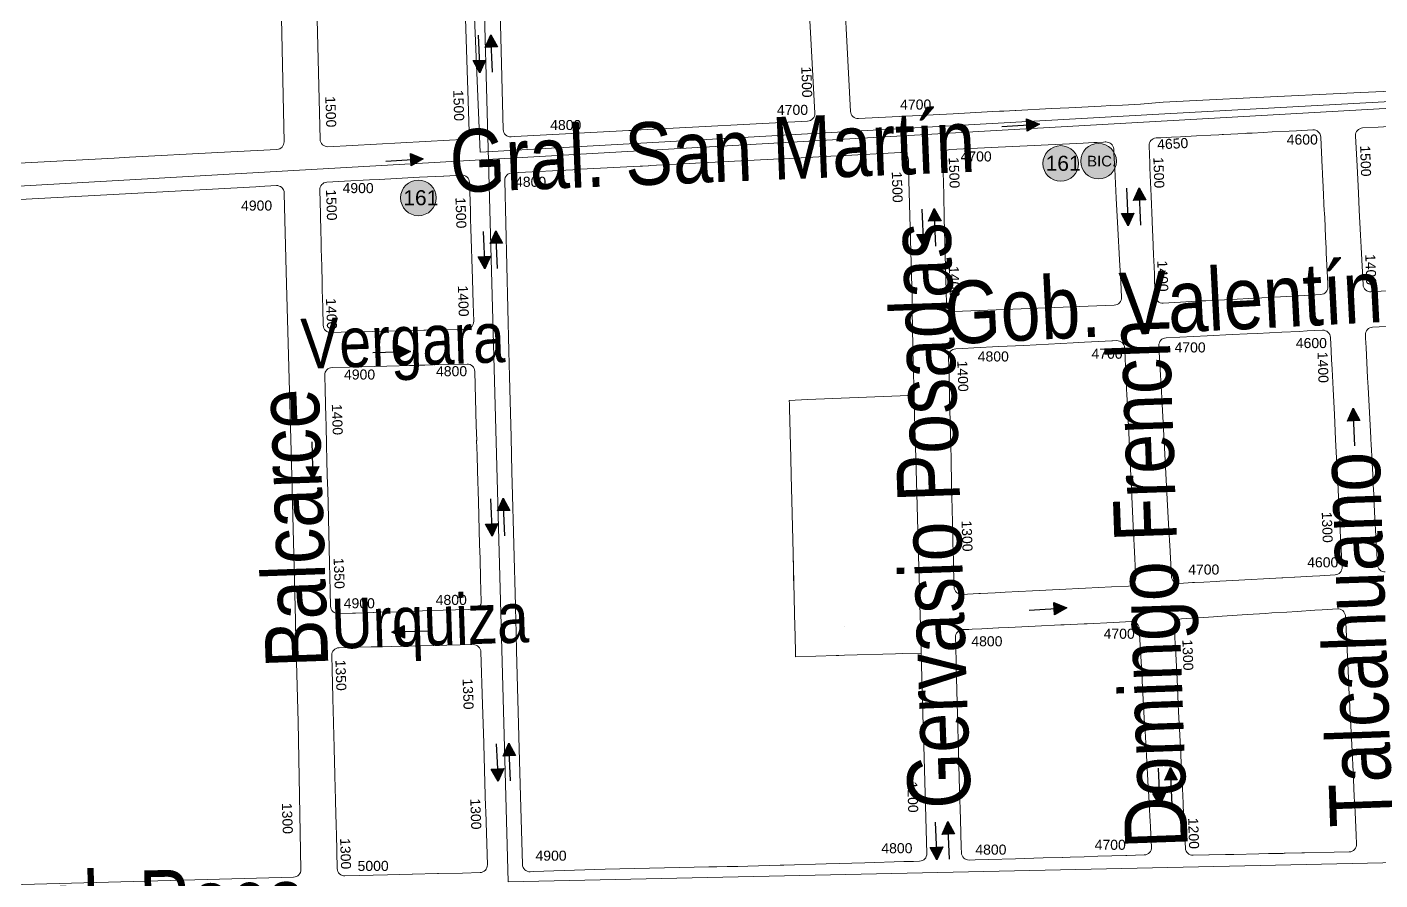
# Model space of a CAD drawing. Header units: millimetres. Extents: x 11558 to 23675, y 49449 to 61482.
# Drawn here: x 15294 to 15835, y 54657 to 54997 of the extents above; entities that cross this region are included whole.
import ezdxf

# ---------------------------------------------------------------- set-up
doc = ezdxf.new("R2010")
doc.units = ezdxf.units.MM
for name, color, linetype in [('0. plano base - nombres calles', 22, 'Continuous'), ('0. Plano Base - PLANO', 254, 'Continuous'), ('0. Plano base - sentido calles', 253, 'Continuous'), ('7. puesta en valor CC la lucila', 212, 'Continuous'), ('numeración', 7, 'Continuous')]:
    doc.layers.add(name, color=color, linetype=linetype)
doc.layers.add('linea 161 vuelta', color=7, linetype='Continuous', true_color=0x9d070c)
doc.layers.add('Linea Bicentenario Original', color=7, linetype='Continuous', true_color=0x0000cc, transparency=0.5)
doc.layers.get('7. puesta en valor CC la lucila').off()
doc.styles.get("Standard").update_dxf_attribs({"font": 'arial.ttf'})

# ---------------------------------------------------------------- blocks, each defined once
blk = doc.blocks.new('MANZANAS')
at = {"layer": '0. Plano Base - PLANO', "color": 0, "linetype": 'Continuous', "lineweight": 5}
for points in [[(5635874.97, 6177235.86), (5635859.33, 6177226.75), (5635820.9, 6177204.38), (5635807.03, 6177196.3), (5635790.98, 6177186.95), (5635783.27, 6177182.03), (5635777.09, 6177178.41), (5635773.05, 6177176.04), (5635769.77, 6177174.12), (5635758.57, 6177167.56), (5635752.56, 6177164.04), (5635740.23, 6177156.81), (5635739.99, 6177156.68), (5635736.06, 6177154.37), (5635734.64, 6177153.54), (5635732.33, 6177152.19), (5635718.6, 6177144.14), (5635714.02, 6177141.46), (5635702.29, 6177134.58), (5635685.89, 6177124.98, -0.413486), (5635681.79, 6177126.04), (5635667.51, 6177150.27), (5635661.05, 6177161.23)], [(5635904.94, 6177161.16), (5635899.56, 6177158, -0.414689), (5635895.45, 6177159.07), (5635887.88, 6177171.99), (5635885.42, 6177176.18), (5635880.4, 6177184.75), (5635878.59, 6177187.84), (5635875.45, 6177193.2), (5635871.52, 6177199.91), (5635865.36, 6177210.42, -0.412099), (5635866.42, 6177214.51), (5635871.77, 6177217.7), (5635877.13, 6177220.9)], [(5635956.17, 6177061.4, -0.412785), (5635952.08, 6177062.47), (5635948.65, 6177068.3), (5635941.44, 6177080.58), (5635936.48, 6177089.02), (5635936.27, 6177089.38), (5635935.1, 6177091.37), (5635932.57, 6177095.68), (5635931.58, 6177097.37), (5635931.48, 6177097.54), (5635931.24, 6177097.95), (5635927.74, 6177103.9), (5635926.67, 6177105.72), (5635926.37, 6177106.24), (5635921.28, 6177114.91), (5635916.12, 6177123.68), (5635914.2, 6177126.96), (5635908.06, 6177137.4), (5635906.2, 6177140.57), (5635905.56, 6177141.67, -0.417001), (5635906.65, 6177145.79), (5635908.88, 6177147.07), (5635912.17, 6177148.96)], [(5635757.09, 6176932.89), (5635758.39, 6176930.53), (5635758.7, 6176929.98), (5635761.95, 6176924.08), (5635762.71, 6176922.69), (5635776.86, 6176930.57), (5635777.85, 6176931.13), (5635779.76, 6176932.19), (5635797.64, 6176942.15), (5635799.93, 6176943.43), (5635806.6, 6176947.15), (5635820.7, 6176921.77), (5635823.19, 6176917.28), (5635824.63, 6176914.7), (5635845.47, 6176877.17, -0.413942), (5635844.31, 6176873.09), (5635842.23, 6176871.93), (5635838.83, 6176870.04), (5635825.18, 6176862.45), (5635811.67, 6176854.92), (5635796.89, 6176846.69), (5635795.58, 6176845.97), (5635784.31, 6176839.69), (5635780.83, 6176837.76), (5635777.1, 6176835.72), (5635773.44, 6176833.72), (5635770.71, 6176832.24), (5635734.3, 6176812.37), (5635709.4, 6176798.29), (5635708.2, 6176797.62, -0.416628), (5635704.1, 6176798.77), (5635690.88, 6176822.62), (5635681.73, 6176839.12), (5635662.63, 6176873.57), (5635656.46, 6176884.7), (5635655.89, 6176885.72), (5635655.33, 6176886.73), (5635654.74, 6176887.8), (5635654, 6176889.14), (5635630.22, 6176932.02), (5635628.14, 6176935.79), (5635621.41, 6176948.01), (5635612.08, 6176964.96), (5635609.67, 6176969.32), (5635604.8, 6176978.16), (5635571.92, 6177037.85, -0.406096), (5635573.03, 6177041.88), (5635596.37, 6177055.59), (5635596.76, 6177055.82), (5635617.31, 6177067.9), (5635618.05, 6177068.34), (5635618.15, 6177068.4), (5635620.07, 6177069.52), (5635620.12, 6177069.55), (5635620.72, 6177069.91), (5635663.32, 6177094.94), (5635666.62, 6177096.88), (5635683.09, 6177106.56), (5635686.06, 6177108.31), (5635707.12, 6177120.68, -0.421788), (5635711.26, 6177119.55), (5635712.9, 6177116.58), (5635738.12, 6177070.99), (5635738.61, 6177070.1), (5635739.64, 6177068.24), (5635740.42, 6177066.78), (5635747.15, 6177054.32), (5635748.6, 6177051.63), (5635749.49, 6177049.96), (5635749.65, 6177049.69), (5635754.82, 6177040.36), (5635756.57, 6177037.22), (5635751.73, 6177034.44), (5635719.56, 6177015.97), (5635713.29, 6177012.37), (5635713.94, 6177011.19), (5635714.88, 6177009.49), (5635724.38, 6176992.27), (5635727.78, 6176986.12), (5635732.58, 6176977.4), (5635742.76, 6176958.9), (5635757.09, 6176932.89)], [(5635392.66, 6176935.47), (5635484.76, 6176989.8), (5635485.97, 6176990.51), (5635491.86, 6176993.98, -0.422622), (5635496.01, 6176992.85), (5635496.14, 6176992.61), (5635501.22, 6176983.41), (5635513.62, 6176960.94), (5635522.75, 6176944.49), (5635548.39, 6176898.29), (5635578.63, 6176843.58), (5635579.53, 6176841.95), (5635584.6, 6176832.78), (5635586.8, 6176828.79), (5635598.32, 6176807.94), (5635626.44, 6176756.19, -0.411177), (5635625.27, 6176752.14), (5635504.32, 6176685.12)]]:
    blk.add_lwpolyline(points, format="xyb", dxfattribs=at)
for points in [[(5635668.39, 6177114.71), (5635610.97, 6177080.9), (5635608.4, 6177079.38), (5635606.69, 6177078.38), (5635567.46, 6177055.28), (5635566.14, 6177054.5, -0.422278), (5635561.99, 6177055.63), (5635485.79, 6177193.55, -0.409073), (5635486.92, 6177197.6), (5635510.08, 6177210.94), (5635585.79, 6177254.52), (5635585.91, 6177254.59, -0.409255), (5635589.98, 6177253.53), (5635590.01, 6177253.49), (5635613.73, 6177213.3), (5635619.72, 6177203.13), (5635655.55, 6177142.39), (5635669.45, 6177118.82, -0.414425)], [(5635853.28, 6177203.59), (5635859.37, 6177193.12), (5635860.47, 6177191.22), (5635860.88, 6177190.52), (5635863.21, 6177186.51), (5635863.27, 6177186.41), (5635868.22, 6177177.91), (5635868.38, 6177177.63), (5635871.15, 6177172.86), (5635871.71, 6177171.9), (5635873.12, 6177169.47), (5635873.47, 6177168.87), (5635875.52, 6177165.35), (5635876.58, 6177163.53), (5635879.02, 6177159.33), (5635882.74, 6177152.93), (5635883.17, 6177152.21), (5635883.36, 6177151.88, -0.412438), (5635882.28, 6177147.79), (5635876.7, 6177144.5), (5635868.33, 6177139.57), (5635859.81, 6177134.54), (5635859.52, 6177134.38), (5635851.37, 6177129.57), (5635851.24, 6177129.49), (5635842.6, 6177124.4), (5635841.3, 6177123.64), (5635833.96, 6177119.31), (5635827.96, 6177115.72, -0.420711), (5635823.81, 6177116.81), (5635822.59, 6177118.94), (5635822.53, 6177119.06), (5635820.35, 6177122.86), (5635819.55, 6177124.25), (5635819.52, 6177124.31), (5635818.04, 6177126.9), (5635815.67, 6177131.02), (5635813.9, 6177134.12), (5635813.66, 6177134.53), (5635809.13, 6177142.43), (5635808.9, 6177142.84), (5635804, 6177151.38), (5635803.9, 6177151.55), (5635801.27, 6177156.15), (5635798.36, 6177161.22), (5635797.45, 6177162.81), (5635793.98, 6177168.86, -0.41131), (5635795.07, 6177172.94), (5635796.69, 6177173.89), (5635800.35, 6177176.04), (5635803.51, 6177177.89), (5635808.94, 6177181.08), (5635813.94, 6177184.01), (5635816.68, 6177185.62), (5635817.86, 6177186.31), (5635818.26, 6177186.54), (5635825.76, 6177190.94), (5635826.33, 6177191.28), (5635828.26, 6177192.41), (5635832.04, 6177194.63), (5635835.06, 6177196.4), (5635841.02, 6177199.89), (5635843.48, 6177201.34), (5635849.16, 6177204.67, -0.415276)], [(5635471.79, 6177188.61), (5635550.29, 6177048.58), (5635550.32, 6177048.52, -0.408004), (5635549.23, 6177044.47), (5635549.17, 6177044.44), (5635544.88, 6177041.91), (5635503.01, 6177017.26, -0.422435), (5635498.86, 6177018.39), (5635421.44, 6177158.7), (5635421.4, 6177158.79, -0.404514), (5635422.49, 6177162.81), (5635422.57, 6177162.86), (5635467.64, 6177189.72, -0.421991)], [(5635796.11, 6177097.47), (5635755.45, 6177074.24, -0.418502), (5635751.33, 6177075.39), (5635748.76, 6177080.05), (5635744.15, 6177088.4), (5635739.35, 6177097.1), (5635734.75, 6177105.43), (5635730.15, 6177113.76), (5635725.77, 6177121.7), (5635722.95, 6177126.81, -0.407451), (5635724.06, 6177130.85), (5635740.78, 6177140.6), (5635745.79, 6177143.51), (5635762.94, 6177153.51), (5635770.07, 6177157.66), (5635773.85, 6177159.86), (5635773.98, 6177159.93), (5635774.97, 6177160.51), (5635777.11, 6177161.76), (5635777.68, 6177162.09), (5635777.95, 6177162.25, -0.41285), (5635782.05, 6177161.18), (5635782.88, 6177159.77), (5635786.02, 6177154.42), (5635792.01, 6177144.25), (5635798.18, 6177133.77), (5635804.5, 6177123.04), (5635808.99, 6177115.42), (5635812.11, 6177110.11, -0.41805), (5635811.02, 6177105.98), (5635798.98, 6177099.1)], [(5635258.56, 6177062.67, -0.404972), (5635259.66, 6177066.69), (5635405.37, 6177152.92, -0.424221), (5635409.53, 6177151.78), (5635486.54, 6177010.93, -0.404912), (5635485.43, 6177006.9), (5635465.05, 6176994.9), (5635434.62, 6176976.98), (5635429.26, 6176973.83), (5635402.94, 6176958.33), (5635341.7, 6176922.27), (5635339.79, 6176921.2, -0.416621), (5635335.7, 6176922.37)], [(5635835.38, 6177103.94), (5635849.54, 6177112.19), (5635858.22, 6177117.25), (5635863.41, 6177120.28), (5635866.91, 6177122.32), (5635875.36, 6177127.24), (5635881.54, 6177130.84), (5635884.11, 6177132.34), (5635889.49, 6177135.47, -0.413521), (5635893.58, 6177134.39), (5635893.86, 6177133.93), (5635894.75, 6177132.41), (5635898.06, 6177126.76), (5635900, 6177123.44), (5635904.05, 6177116.52), (5635909.14, 6177107.84), (5635914.21, 6177099.18), (5635919.27, 6177090.55), (5635921.26, 6177087.15), (5635924.36, 6177081.85), (5635925.84, 6177079.34), (5635926.1, 6177078.89), (5635929.31, 6177073.41), (5635934.08, 6177065.26), (5635938.86, 6177057.1), (5635939.99, 6177055.17, -0.413169), (5635938.93, 6177051.08), (5635933.64, 6177047.95), (5635931.15, 6177046.48), (5635925.12, 6177042.92), (5635924.94, 6177042.82), (5635920.96, 6177040.46), (5635920.75, 6177040.34), (5635920.57, 6177040.24), (5635916.45, 6177037.8), (5635907.86, 6177032.73), (5635905.8, 6177031.51), (5635899.29, 6177027.67), (5635897.94, 6177026.87), (5635893.77, 6177024.41), (5635890.48, 6177022.46), (5635889.83, 6177022.08), (5635885.27, 6177019.39, -0.414292), (5635881.16, 6177020.44), (5635876.16, 6177028.91), (5635876.06, 6177029.09), (5635870.48, 6177038.53), (5635865.48, 6177047.01), (5635860.28, 6177055.82), (5635855.09, 6177064.62), (5635850, 6177073.24), (5635844.97, 6177081.75), (5635843.63, 6177084.03), (5635838.02, 6177093.53), (5635834.31, 6177099.82, -0.415848)], [(5635816.04, 6176978.83), (5635810.22, 6176975.43, -0.421938), (5635806.08, 6176976.57), (5635804.67, 6176979.13), (5635802.02, 6176983.96), (5635800.83, 6176986.12), (5635800.76, 6176986.25), (5635799.33, 6176988.86), (5635797.53, 6176992.12), (5635796, 6176994.91), (5635791.18, 6177003.69), (5635791.13, 6177003.77), (5635786.31, 6177012.54), (5635781.62, 6177021.08), (5635778.78, 6177026.24), (5635776.74, 6177029.95), (5635771.91, 6177038.73), (5635769.87, 6177042.45), (5635765.73, 6177049.98), (5635761.72, 6177057.29, -0.406255), (5635762.83, 6177061.32), (5635765.23, 6177062.72), (5635769.12, 6177065), (5635777.73, 6177070.04), (5635783.45, 6177073.39), (5635786.3, 6177075.06), (5635794.87, 6177080.08), (5635803.39, 6177085.07), (5635807.28, 6177087.35), (5635812.08, 6177090.16), (5635816.69, 6177092.86), (5635816.93, 6177093), (5635818.4, 6177093.86, -0.414971), (5635822.51, 6177092.78), (5635824.26, 6177089.76), (5635824.43, 6177089.48), (5635825.04, 6177088.44), (5635825.87, 6177087), (5635826.97, 6177085.11), (5635827.31, 6177084.54), (5635828.05, 6177083.27), (5635832.07, 6177076.36), (5635832.9, 6177074.93), (5635833.22, 6177074.38), (5635836.03, 6177069.56), (5635836.13, 6177069.39), (5635838.16, 6177065.9), (5635848.24, 6177048.58), (5635849.55, 6177046.34), (5635858.3, 6177031.3), (5635864.9, 6177019.96), (5635866.35, 6177017.47), (5635868.86, 6177013.16, -0.413732), (5635867.78, 6177009.06), (5635861.95, 6177005.65), (5635852.94, 6177000.38), (5635843.82, 6176995.06), (5635834.66, 6176989.7), (5635825.11, 6176984.12), (5635821.75, 6176982.16), (5635816.63, 6176979.17)], [(5635945.77, 6176928.6), (5635940.21, 6176925.56, -0.40617), (5635936.18, 6176926.68), (5635933.89, 6176930.6), (5635927.65, 6176941.28), (5635927.13, 6176942.17), (5635924.15, 6176947.27), (5635922.85, 6176949.5), (5635922.39, 6176950.29), (5635919.27, 6176955.63), (5635917.14, 6176959.28), (5635912.08, 6176967.93), (5635911.91, 6176968.23), (5635909.96, 6176971.57), (5635907.22, 6176976.26), (5635907.14, 6176976.4), (5635903.75, 6176982.2), (5635902.1, 6176985.03), (5635895.75, 6176995.9), (5635893.8, 6176999.23), (5635891.54, 6177003.11, -0.409675), (5635892.57, 6177007.19), (5635897.72, 6177010.3), (5635900.15, 6177011.77), (5635903.52, 6177013.81), (5635906.56, 6177015.65), (5635915.12, 6177020.83), (5635921.35, 6177024.6), (5635923.59, 6177025.96), (5635928.67, 6177029.03), (5635932.19, 6177031.16), (5635938.23, 6177034.82), (5635940.81, 6177036.38), (5635946, 6177039.51, -0.418789), (5635950.14, 6177038.46), (5635961.13, 6177019.64), (5635964.46, 6177013.94), (5635966.12, 6177011.1), (5635966.69, 6177010.12), (5635968.9, 6177006.34), (5635971.1, 6177002.56), (5635973.59, 6176998.3), (5635976.14, 6176993.94), (5635977.39, 6176991.79), (5635981.61, 6176984.57), (5635983.07, 6176982.08), (5635986.61, 6176976), (5635988.52, 6176972.75), (5635989.72, 6176970.69), (5635994.39, 6176962.7), (5635996.13, 6176959.71, -0.422239), (5635994.98, 6176955.56), (5635989.62, 6176952.63), (5635979.24, 6176946.94), (5635978.33, 6176946.44), (5635972.46, 6176943.23), (5635972.15, 6176943.05), (5635971.82, 6176942.87), (5635966.66, 6176940.05), (5635963.29, 6176938.2), (5635954.51, 6176933.39), (5635951.57, 6176931.78), (5635945.87, 6176928.65)], [(5635585.66, 6176978.17), (5635576.74, 6176973.23), (5635576.22, 6176972.95), (5635574.31, 6176971.89), (5635573.17, 6176971.26), (5635571.37, 6176970.27), (5635570.76, 6176969.93), (5635564.81, 6176966.64), (5635561.88, 6176965.02), (5635552.78, 6176959.99), (5635545.48, 6176955.96), (5635538.26, 6176951.96, -0.414242), (5635534.19, 6176953.14), (5635530.89, 6176959.09), (5635528.84, 6176962.8), (5635527.56, 6176965.11), (5635525.98, 6176967.97), (5635522.69, 6176973.92), (5635521.14, 6176976.74), (5635519.38, 6176979.92), (5635519.31, 6176980.04), (5635517.67, 6176983.01), (5635516.27, 6176985.54), (5635512.73, 6176991.94), (5635508.03, 6177000.43, -0.406317), (5635509.14, 6177004.47), (5635515.22, 6177008.05), (5635523.85, 6177013.13), (5635527.14, 6177015.07), (5635541.15, 6177023.32), (5635549.43, 6177028.19), (5635549.54, 6177028.26), (5635555.61, 6177031.83, -0.420874), (5635559.75, 6177030.71), (5635565.29, 6177020.81), (5635566.98, 6177017.79), (5635567, 6177017.74), (5635568.68, 6177014.74), (5635568.72, 6177014.67), (5635578.59, 6176997), (5635583.42, 6176988.35), (5635586.83, 6176982.26, -0.415524)], [(5635863.84, 6176883.83), (5635861.68, 6176882.63, -0.414607), (5635857.59, 6176883.79), (5635856.58, 6176885.62), (5635851.08, 6176895.53), (5635845.37, 6176905.81), (5635835.76, 6176923.12), (5635830.84, 6176931.99), (5635826.14, 6176940.45), (5635821.17, 6176949.42), (5635819.77, 6176951.94), (5635818.74, 6176953.8), (5635817.49, 6176956.05), (5635815.84, 6176959.02, -0.408391), (5635816.96, 6176963.07), (5635819.05, 6176964.28), (5635820.26, 6176964.99), (5635823.6, 6176966.93), (5635829.34, 6176970.27), (5635829.53, 6176970.38), (5635832.81, 6176972.28), (5635842.04, 6176977.65), (5635842.09, 6176977.68), (5635850.95, 6176982.83), (5635852.13, 6176983.52), (5635859.05, 6176987.54), (5635860.02, 6176988.1), (5635869.1, 6176993.38), (5635875.35, 6176997.01, -0.411727), (5635879.44, 6176995.95), (5635888.35, 6176980.91), (5635890.04, 6176978.05), (5635895.08, 6176969.55), (5635900.18, 6176960.95), (5635900.32, 6176960.72), (5635902.8, 6176956.53), (5635910.4, 6176943.71), (5635910.54, 6176943.48), (5635912.52, 6176940.14), (5635916.07, 6176934.15), (5635917.84, 6176931.16), (5635918.46, 6176930.12), (5635920.01, 6176927.51), (5635923.96, 6176920.83, -0.422155), (5635922.84, 6176916.68), (5635916.71, 6176913.27), (5635916.44, 6176913.12), (5635906.59, 6176907.64), (5635901.8, 6176904.97), (5635896.97, 6176902.28), (5635894.4, 6176900.84), (5635894.25, 6176900.76), (5635887.55, 6176897.03), (5635877.88, 6176891.65), (5635868.41, 6176886.37)], [(5635596.42, 6176964.7), (5635607.02, 6176945.64), (5635609.8, 6176940.65), (5635609.81, 6176940.53), (5635612.65, 6176935.45), (5635615.75, 6176929.92), (5635621.7, 6176919.22), (5635629.98, 6176904.31), (5635632.74, 6176899.34), (5635636.67, 6176892.26), (5635641.05, 6176884.38, -0.412703), (5635639.9, 6176880.31), (5635637.85, 6176879.15), (5635633.51, 6176876.71), (5635624.84, 6176871.84), (5635624.68, 6176871.74), (5635616.49, 6176867.14), (5635616.01, 6176866.87), (5635613.23, 6176865.31), (5635607.41, 6176862.04), (5635605, 6176860.68), (5635604.88, 6176860.61), (5635598.67, 6176857.12), (5635597.6, 6176856.52), (5635592.64, 6176853.73, -0.416582), (5635588.54, 6176854.9), (5635585.64, 6176860.16), (5635580.21, 6176870.01), (5635568.68, 6176890.9), (5635566.23, 6176895.35), (5635563.3, 6176900.65), (5635560.31, 6176906.07), (5635557.55, 6176911.08), (5635553.5, 6176918.41), (5635552.12, 6176920.91), (5635546.79, 6176930.57), (5635543.96, 6176935.71, -0.414078), (5635545.13, 6176939.79), (5635551.24, 6176943.16), (5635560.01, 6176948.01), (5635568.57, 6176952.73), (5635572.15, 6176954.71), (5635574.92, 6176956.24), (5635575.7, 6176956.67), (5635577.58, 6176957.71), (5635580.39, 6176959.26), (5635585.95, 6176962.34), (5635592.35, 6176965.87, -0.413327)], [(5635639.2, 6176763.18), (5635632.53, 6176775.26), (5635631.01, 6176778.01), (5635630.84, 6176778.31), (5635626.15, 6176786.8), (5635625.89, 6176787.27), (5635621.29, 6176795.59), (5635621.05, 6176796.04), (5635616, 6176805.17), (5635615.83, 6176805.47), (5635611.18, 6176813.89), (5635610.94, 6176814.32), (5635606.34, 6176822.65), (5635606.22, 6176822.87), (5635600.76, 6176832.75), (5635598.01, 6176837.71, -0.414981), (5635599.2, 6176841.79), (5635605.29, 6176845.14), (5635605.42, 6176845.21), (5635610.48, 6176847.99), (5635613.98, 6176849.91), (5635614.34, 6176850.11), (5635617.46, 6176851.82), (5635622.61, 6176854.65), (5635623.15, 6176854.95), (5635646.17, 6176867.59, -0.41197), (5635650.23, 6176866.42), (5635660.49, 6176848.07), (5635668.01, 6176834.63), (5635668.22, 6176834.24), (5635678.24, 6176816.34), (5635678.55, 6176815.78), (5635683.11, 6176807.63), (5635683.49, 6176806.95), (5635691.74, 6176792.19, -0.415915), (5635690.57, 6176788.1), (5635684.36, 6176784.67), (5635675.96, 6176780.03), (5635675.66, 6176779.87), (5635666.96, 6176775.07), (5635666.81, 6176774.99), (5635658.18, 6176770.23), (5635643.28, 6176762.01, -0.413983)]]:
    blk.add_lwpolyline(points, format="xyb", close=True, dxfattribs=at)
for points in [[(5635749.9, 6176945.93), (5635742.76, 6176958.9), (5635732.58, 6176977.4), (5635727.78, 6176986.12), (5635724.38, 6176992.27), (5635714.88, 6177009.49), (5635713.94, 6177011.19), (5635713.29, 6177012.37), (5635719.56, 6177015.97), (5635751.73, 6177034.44), (5635756.57, 6177037.22), (5635757.94, 6177034.76), (5635762.86, 6177025.9), (5635768.7, 6177015.38), (5635775.65, 6177002.87), (5635792.38, 6176972.75)], [(5635792.38, 6176972.75), (5635793.58, 6176970.59), (5635799.83, 6176959.34), (5635800.69, 6176957.79), (5635801.01, 6176957.22), (5635801.75, 6176955.88)], [(5635801.75, 6176955.88), (5635803.92, 6176951.97), (5635806.6, 6176947.15), (5635799.93, 6176943.43), (5635797.64, 6176942.15), (5635779.76, 6176932.19), (5635777.85, 6176931.13), (5635776.86, 6176930.57), (5635762.71, 6176922.69), (5635761.95, 6176924.08), (5635758.7, 6176929.98), (5635758.39, 6176930.53), (5635757.09, 6176932.89)], [(5635774.42, 6176942.49), (5635774.42, 6176942.49)]]:
    blk.add_lwpolyline(points, dxfattribs=at)
blk = doc.blocks.new('161vuelta')
at = {"layer": 'linea 161 vuelta', "lineweight": 211, "true_color": 0xededed}
h = blk.add_hatch(color=7, dxfattribs=at)
h.dxf.hatch_style = 1
edge = h.paths.add_edge_path()
edge.add_arc((0, 0), 7.11, 0, 360)
at = {"layer": 'linea 161 vuelta', "lineweight": 9}
blk.add_circle((0, 0), 7.11, dxfattribs=at)
at = {"layer": 'linea 161 vuelta', "lineweight": 9, "insert": (-6.03, 3.07), "char_height": 6, "attachment_point": 1}
blk.add_mtext_dynamic_manual_height_columns('161', width=16.4579, gutter_width=12.5, heights=[0], dxfattribs=at)
blk = doc.blocks.new('bic. original vuelta')
at = {"layer": 'Linea Bicentenario Original', "lineweight": 211, "true_color": 0xededed, "transparency": 33554674}
h = blk.add_hatch(color=7, dxfattribs=at)
h.dxf.hatch_style = 1
edge = h.paths.add_edge_path()
edge.add_arc((0, 0), 7.11, 0, 360)
at = {"layer": 'Linea Bicentenario Original', "color": 14, "lineweight": 15, "true_color": 0x8c0d0d}
blk.add_circle((0, 0), 7.11, dxfattribs=at)
at = {"layer": 'Linea Bicentenario Original', "color": 14, "lineweight": 15, "true_color": 0x8c0d0d, "insert": (-4.55, 2.15), "char_height": 4.25, "attachment_point": 1}
blk.add_mtext_dynamic_manual_height_columns('BIC.', width=16.4579, gutter_width=12.5, heights=[0], dxfattribs=at)

msp = doc.modelspace()

# ---------------------------------------------------------------- hatches: boundary and pattern name
at = {"layer": '0. Plano base - sentido calles', "linetype": 'Continuous', "lineweight": 25, "ltscale": 2, "true_color": 0x1a1a1a}
h = msp.add_hatch(color=250, dxfattribs=at)
h.dxf.hatch_style = 1
h.paths.add_polyline_path([(15479.2, 54994), (15476.93, 54988.89), (15479.42, 54989)])
h.paths.add_polyline_path([(15479.2, 54994), (15479.42, 54989), (15481.92, 54989.12)])
h = msp.add_hatch(color=250, dxfattribs=at)
h.dxf.hatch_style = 1
h.paths.add_polyline_path([(15474.88, 54978.79), (15477.15, 54983.9), (15474.66, 54983.78)])
h.paths.add_polyline_path([(15474.88, 54978.79), (15474.66, 54983.78), (15472.16, 54983.67)])
h = msp.add_hatch(color=250, dxfattribs=at)
h.dxf.hatch_style = 1
h.paths.add_polyline_path([(15698.43, 54958.25), (15693.29, 54960.44), (15693.44, 54957.95)])
h.paths.add_polyline_path([(15698.43, 54958.25), (15693.44, 54957.95), (15693.59, 54955.45)])
h = msp.add_hatch(color=250, dxfattribs=at)
h.dxf.hatch_style = 1
h.paths.add_polyline_path([(15452.25, 54944.41), (15447.11, 54946.6), (15447.26, 54944.11)])
h.paths.add_polyline_path([(15452.25, 54944.41), (15447.26, 54944.11), (15447.41, 54941.61)])
h = msp.add_hatch(color=250, dxfattribs=at)
h.dxf.hatch_style = 1
h.paths.add_polyline_path([(15738.24, 54932.91), (15735.97, 54927.8), (15738.47, 54927.92)])
h.paths.add_polyline_path([(15738.24, 54932.91), (15738.47, 54927.92), (15740.97, 54928.03)])
h = msp.add_hatch(color=250, dxfattribs=at)
h.dxf.hatch_style = 1
h.paths.add_polyline_path([(15656.42, 54924.6), (15654.15, 54919.49), (15656.65, 54919.61)])
h.paths.add_polyline_path([(15656.42, 54924.6), (15656.65, 54919.61), (15659.15, 54919.72)])
h = msp.add_hatch(color=250, dxfattribs=at)
h.dxf.hatch_style = 1
h.paths.add_polyline_path([(15733.93, 54917.7), (15736.2, 54922.81), (15733.7, 54922.69)])
h.paths.add_polyline_path([(15733.93, 54917.7), (15733.7, 54922.69), (15731.21, 54922.58)])
h = msp.add_hatch(color=250, dxfattribs=at)
h.dxf.hatch_style = 1
h.paths.add_polyline_path([(15481.18, 54915.69), (15478.91, 54910.59), (15481.41, 54910.7)])
h.paths.add_polyline_path([(15481.18, 54915.69), (15481.41, 54910.7), (15483.9, 54910.81)])
h = msp.add_hatch(color=250, dxfattribs=at)
h.dxf.hatch_style = 1
h.paths.add_polyline_path([(15652.11, 54909.39), (15654.38, 54914.5), (15651.88, 54914.38)])
h.paths.add_polyline_path([(15652.11, 54909.39), (15651.88, 54914.38), (15649.39, 54914.27)])
h = msp.add_hatch(color=250, dxfattribs=at)
h.dxf.hatch_style = 1
h.paths.add_polyline_path([(15476.87, 54900.48), (15479.14, 54905.59), (15476.64, 54905.48)])
h.paths.add_polyline_path([(15476.87, 54900.48), (15476.64, 54905.48), (15474.14, 54905.36)])
h = msp.add_hatch(color=250, dxfattribs=at)
h.dxf.hatch_style = 1
h.paths.add_polyline_path([(15447.06, 54867.5), (15442, 54869.89), (15442.06, 54867.39)])
h.paths.add_polyline_path([(15447.06, 54867.5), (15442.06, 54867.39), (15442.12, 54864.89)])
h = msp.add_hatch(color=250, dxfattribs=at)
h.dxf.hatch_style = 1
h.paths.add_polyline_path([(15823.81, 54844.87), (15821.54, 54839.76), (15824.04, 54839.87)])
h.paths.add_polyline_path([(15823.81, 54844.87), (15824.04, 54839.87), (15826.53, 54839.99)])
h = msp.add_hatch(color=250, dxfattribs=at)
h.dxf.hatch_style = 1
h.paths.add_polyline_path([(15408.08, 54816.48), (15410.44, 54821.55), (15407.94, 54821.48)])
h.paths.add_polyline_path([(15408.08, 54816.48), (15407.94, 54821.48), (15405.44, 54821.41)])
h = msp.add_hatch(color=250, dxfattribs=at)
h.dxf.hatch_style = 1
h.paths.add_polyline_path([(15484.11, 54808.95), (15481.84, 54803.84), (15484.34, 54803.95)])
h.paths.add_polyline_path([(15484.11, 54808.95), (15484.34, 54803.95), (15486.84, 54804.07)])
h = msp.add_hatch(color=250, dxfattribs=at)
h.dxf.hatch_style = 1
h.paths.add_polyline_path([(15479.8, 54793.74), (15482.07, 54798.85), (15479.57, 54798.73)])
h.paths.add_polyline_path([(15479.8, 54793.74), (15479.57, 54798.73), (15477.07, 54798.62)])
h = msp.add_hatch(color=250, dxfattribs=at)
h.dxf.hatch_style = 1
h.paths.add_polyline_path([(15709.37, 54765.11), (15704.23, 54767.3), (15704.38, 54764.81)])
h.paths.add_polyline_path([(15709.37, 54765.11), (15704.38, 54764.81), (15704.53, 54762.31)])
h = msp.add_hatch(color=250, dxfattribs=at)
h.dxf.hatch_style = 1
h.paths.add_polyline_path([(15439.67, 54755.44), (15444.72, 54753.06), (15444.67, 54755.56)])
h.paths.add_polyline_path([(15439.67, 54755.44), (15444.67, 54755.56), (15444.61, 54758.06)])
h = msp.add_hatch(color=250, dxfattribs=at)
h.dxf.hatch_style = 1
h.paths.add_polyline_path([(15486.42, 54711.1), (15484.15, 54705.99), (15486.64, 54706.1)])
h.paths.add_polyline_path([(15486.42, 54711.1), (15486.64, 54706.1), (15489.14, 54706.22)])
h = msp.add_hatch(color=250, dxfattribs=at)
h.dxf.hatch_style = 1
h.paths.add_polyline_path([(15482.1, 54695.89), (15484.37, 54700.99), (15481.88, 54700.88)])
h.paths.add_polyline_path([(15482.1, 54695.89), (15481.88, 54700.88), (15479.38, 54700.77)])
h = msp.add_hatch(color=250, dxfattribs=at)
h.dxf.hatch_style = 1
h.paths.add_polyline_path([(15750.83, 54701.41), (15748.56, 54696.31), (15751.06, 54696.42)])
h.paths.add_polyline_path([(15750.83, 54701.41), (15751.06, 54696.42), (15753.55, 54696.53)])
h = msp.add_hatch(color=250, dxfattribs=at)
h.dxf.hatch_style = 1
h.paths.add_polyline_path([(15746.52, 54686.2), (15748.79, 54691.31), (15746.29, 54691.2)])
h.paths.add_polyline_path([(15746.52, 54686.2), (15746.29, 54691.2), (15743.79, 54691.08)])
h = msp.add_hatch(color=250, dxfattribs=at)
h.dxf.hatch_style = 1
h.paths.add_polyline_path([(15661.82, 54679.78), (15659.55, 54674.67), (15662.05, 54674.78)])
h.paths.add_polyline_path([(15661.82, 54679.78), (15662.05, 54674.78), (15664.55, 54674.9)])
h = msp.add_hatch(color=250, dxfattribs=at)
h.dxf.hatch_style = 1
h.paths.add_polyline_path([(15657.51, 54664.57), (15659.78, 54669.68), (15657.28, 54669.56)])
h.paths.add_polyline_path([(15657.51, 54664.57), (15657.28, 54669.56), (15654.79, 54669.45)])

# ---------------------------------------------------------------- linework, layer by layer
at = {"layer": '0. Plano base - sentido calles', "color": 250, "linetype": 'Continuous', "lineweight": 25, "ltscale": 2, "true_color": 0x1a1a1a}
for points in [[(15474.2, 54993.77), (15474.88, 54978.79), (15472.16, 54983.67), (15477.15, 54983.9), (15474.88, 54978.79)], [(15479.88, 54979.01), (15479.2, 54994), (15481.92, 54989.12), (15476.93, 54988.89), (15479.2, 54994)], [(15683.46, 54957.34), (15698.43, 54958.25), (15693.59, 54955.45), (15693.29, 54960.44), (15698.43, 54958.25)], [(15437.28, 54943.5), (15452.25, 54944.41), (15447.41, 54941.61), (15447.11, 54946.6), (15452.25, 54944.41)], [(15733.25, 54932.68), (15733.93, 54917.7), (15731.21, 54922.58), (15736.2, 54922.81), (15733.93, 54917.7)], [(15738.93, 54917.93), (15738.24, 54932.91), (15740.97, 54928.03), (15735.97, 54927.8), (15738.24, 54932.91)], [(15651.43, 54924.37), (15652.11, 54909.39), (15649.39, 54914.27), (15654.38, 54914.5), (15652.11, 54909.39)], [(15657.11, 54909.62), (15656.42, 54924.6), (15659.15, 54919.72), (15654.15, 54919.49), (15656.42, 54924.6)], [(15476.18, 54915.47), (15476.87, 54900.48), (15474.14, 54905.36), (15479.14, 54905.59), (15476.87, 54900.48)], [(15481.86, 54900.71), (15481.18, 54915.69), (15483.9, 54910.81), (15478.91, 54910.59), (15481.18, 54915.69)], [(15432.06, 54867.15), (15447.06, 54867.5), (15442.12, 54864.89), (15442, 54869.89), (15447.06, 54867.5)], [(15824.49, 54829.88), (15823.81, 54844.87), (15826.53, 54839.99), (15821.54, 54839.76), (15823.81, 54844.87)], [(15407.65, 54831.47), (15408.08, 54816.48), (15405.44, 54821.41), (15410.44, 54821.55), (15408.08, 54816.48)], [(15479.12, 54808.72), (15479.8, 54793.74), (15477.07, 54798.62), (15482.07, 54798.85), (15479.8, 54793.74)], [(15484.79, 54793.96), (15484.11, 54808.95), (15486.84, 54804.07), (15481.84, 54803.84), (15484.11, 54808.95)], [(15694.4, 54764.21), (15709.37, 54765.11), (15704.53, 54762.31), (15704.23, 54767.3), (15709.37, 54765.11)], [(15454.66, 54755.79), (15439.67, 54755.44), (15444.61, 54758.06), (15444.72, 54753.06), (15439.67, 54755.44)], [(15481.42, 54710.87), (15482.1, 54695.89), (15479.38, 54700.77), (15484.37, 54700.99), (15482.1, 54695.89)], [(15487.1, 54696.11), (15486.42, 54711.1), (15489.14, 54706.22), (15484.15, 54705.99), (15486.42, 54711.1)], [(15745.83, 54701.19), (15746.52, 54686.2), (15743.79, 54691.08), (15748.79, 54691.31), (15746.52, 54686.2)], [(15751.51, 54686.43), (15750.83, 54701.41), (15753.55, 54696.53), (15748.56, 54696.31), (15750.83, 54701.41)], [(15656.83, 54679.55), (15657.51, 54664.57), (15654.79, 54669.45), (15659.78, 54669.68), (15657.51, 54664.57)], [(15662.51, 54664.79), (15661.82, 54679.78), (15664.55, 54674.9), (15659.55, 54674.67), (15661.82, 54679.78)]]:
    msp.add_lwpolyline(points, dxfattribs=at)
at = {"layer": 'linea 161 vuelta', "lineweight": 15}
msp.add_lwpolyline([(15107.87, 54923.15), (15678.91, 54955.59), (16109.67, 54979.94), (16377.73, 54990.61), (16669.3, 55001.24)], dxfattribs=at)
at = {"layer": 'Linea Bicentenario Original', "color": 165, "lineweight": 15, "true_color": 0x5e67af}
msp.add_lwpolyline([(17040.55, 54014.34), (16505.98, 54013.05), (16394.68, 54018.94), (15996.05, 54006.38), (15778.15, 54059.99), (15372.77, 54053.71), (15372.31, 54126.75), (15481.44, 54128), (15678.71, 54129.88), (15804.39, 54130.9), (15934.14, 54137.07), (16028.61, 54115.56), (16273.68, 54123.47), (16332.59, 54125.33), (16344.1, 54173.55), (16364.97, 54263.69), (16383.56, 54346.89), (16379.78, 54356.74), (16371.79, 54677.53), (16056.37, 54668.12), (15486.11, 54655.7), (15468.23, 55314.52)], dxfattribs=at)
at = {"layer": 'Linea Bicentenario Original', "color": 14, "lineweight": 15, "true_color": 0x8c0d0d}
msp.add_lwpolyline([(17030.34, 54095.76), (16510.55, 54095.76), (16433, 54130.27), (16029.17, 54119.52), (15933.92, 54140.66), (15802.84, 54135.15), (15487.94, 54131.14), (15488.34, 54235.98), (15959.94, 54250.02), (16055.77, 54226.42), (16214.32, 54238.48), (16240.39, 54344.73), (16252.45, 54344.4), (16242.96, 54675.72), (16496.98, 54682.46), (16486.8, 54997.12), (16232.59, 54987.87), (16074.88, 54980.26), (15748.57, 54962.35), (15474.96, 54947.17), (15468.93, 55089.76)], dxfattribs=at)

# ---------------------------------------------------------------- block references
at = {"layer": '0. Plano Base - PLANO', "color": 28, "lineweight": 5, "true_color": 0x0d0d0d, "rotation": 332.5463477508169}
msp.add_blockref('MANZANAS', (-7833237.48, -2828296.13), dxfattribs=at)
at = {"layer": '7. puesta en valor CC la lucila', "color": 250, "lineweight": 30, "rotation": 332.5463477508169}
msp.add_blockref('MANZANAS', (-7833237.48, -2828296.13), dxfattribs=at)
at = {"layer": 'linea 161 vuelta', "lineweight": 15}
for p in [(15706.96, 54942.6), (15450.28, 54928.84)]:
    msp.add_blockref('161vuelta', p, dxfattribs=at)
at = {"layer": 'Linea Bicentenario Original', "lineweight": 15}
msp.add_blockref('bic. original vuelta', (15722.08, 54943.51), dxfattribs=at)

# ---------------------------------------------------------------- texts
at = {"layer": '0. plano base - nombres calles', "color": 250, "lineweight": 15, "true_color": 0x1a1a1a, "attachment_point": 1}
for s, insert, char_height, rotation in [('{\\fArial Narrow|b0|i0|c0|p34;Gral. San Martín}', (15462.27, 54955.91), 25, 2.2794), ('{\\fArial Narrow|b0|i0|c0|p34;Gervasio Posadas}', (15646.12, 54684.52), 25, 92.0277), ('{\\fArial Narrow|b0|i0|c0|p34;Gob. Valentín Vergara}', (15659.94, 54895.29), 25, 2.9408), ('{\\fArial Narrow|b0|i0|c0|p34;Vergara}', (15403, 54880.54), 20, 1.9138), ('{\\fArial Narrow|b0|i0|c0|p34;Domingo French}', (15732.76, 54668.66), 25, 92.0277), ('{\\fArial Narrow|b0|i0|c0|p34;Balcarce}', (15389.34, 54740.8), 25, 92.0277), ('{\\fArial Narrow|b0|i0|c0|p34;Talcahuano}', (15814.63, 54677.3), 25, 92.0277), ('{\\fArial Narrow|b0|i0|c0|p34;Urquiza}', (15415.12, 54768.77), 20, 1.9138), ('{\\fArial Narrow|b0|i0|c0|p34;Gral. Roca}', (15268.37, 54658.94), 25, 1.0836)]:
    msp.add_mtext_dynamic_manual_height_columns(s, width=329.255, gutter_width=12.5, heights=[0], dxfattribs=dict(at, insert=insert, char_height=char_height, rotation=rotation))
at = {"layer": 'numeración', "color": 251, "true_color": 0x606162, "char_height": 4, "attachment_point": 1}
for s, insert, rotation in [('1500', (15607.26, 54981.39), 271.991), ('1500', (15468.18, 54972.03), 271.991), ('1500', (15417.05, 54969.51), 271.991), ('4650', (15745.38, 54952.17), 2.9474), ('1500', (15830.57, 54949.88), 271.991), ('1500', (15666.18, 54945.19), 271.991), ('1500', (15747.96, 54945.2), 271.991), ('1500', (15643.42, 54939.43), 271.991), ('1500', (15417.35, 54932.32), 271.991), ('1500', (15469.06, 54929.16), 271.991), ('1400', (15832.65, 54906.51), 271.991), ('1400', (15666.18, 54901.72), 271.991), ('1400', (15749.53, 54903.91), 271.991), ('1400', (15417.35, 54888.86), 271.991), ('1400', (15470.02, 54893.95), 271.991), ('1400', (15813.55, 54867.46), 271.991), ('1400', (15669.63, 54863.95), 271.991), ('1400', (15419.66, 54846.64), 271.991), ('1300', (15815.24, 54803.64), 271.991), ('1300', (15671.31, 54800.13), 271.991), ('1350', (15420.4, 54785.24), 271.991), ('1300', (15759.55, 54752.63), 271.991), ('1350', (15421.1, 54744.54), 271.991), ('1350', (15471.94, 54737.05), 271.991), ('1200', (15649.61, 54695.87), 271.991), ('1300', (15474.99, 54689.15), 271.991), ('1300', (15399.7, 54687.35), 271.991), ('1200', (15761.85, 54681.37), 271.991), ('1300', (15422.97, 54673.28), 271.991)]:
    msp.add_mtext_dynamic_manual_height_columns(s, width=16.0314, gutter_width=12.5, heights=[0], dxfattribs=dict(at, insert=insert, rotation=rotation))
for s, insert in [('4700', (15593.56, 54966)), ('4700', (15642.78, 54968.12)), ('4800', (15502.94, 54959.95)), ('4600', (15797.26, 54954.15)), ('4700', (15666.93, 54947.4)), ('4800', (15488.9, 54937.27)), ('4900', (15419.98, 54934.76)), ('4900', (15379.41, 54927.79)), ('4600', (15800.89, 54872.88)), ('4800', (15673.79, 54867.54)), ('4700', (15719.24, 54868.62)), ('4700', (15752.43, 54871.14)), ('4800', (15457.32, 54861.65)), ('4900', (15420.56, 54860.32)), ('4700', (15757.89, 54782.45)), ('4600', (15805.44, 54785.34)), ('4800', (15457.2, 54770.33)), ('4900', (15420.44, 54768.99)), ('4800', (15671.23, 54753.81)), ('4700', (15724.1, 54756.81)), ('4700', (15720.52, 54672.54)), ('4900', (15497.07, 54668.2)), ('4800', (15635.27, 54671.19)), ('4800', (15672.83, 54670.62)), ('5000', (15425.98, 54664.11))]:
    msp.add_mtext_dynamic_manual_height_columns(s, width=16.0314, gutter_width=12.5, heights=[0], dxfattribs=dict(at, insert=insert))

doc.saveas('drawing.dxf')
